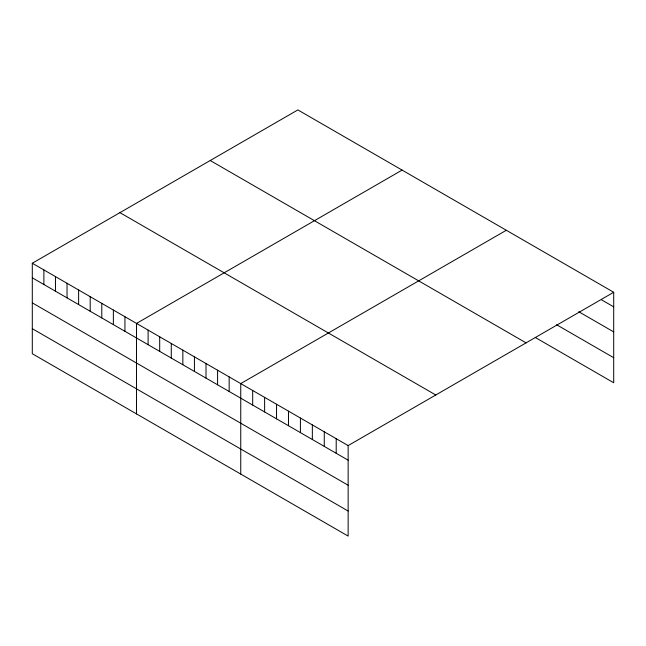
<?xml version="1.0" encoding="UTF-8"?>
<svg xmlns="http://www.w3.org/2000/svg" width="646" height="646" viewBox="0 0 646 646"><rect width="100%" height="100%" fill="white"/><g stroke="black" fill="none" stroke-linecap="round" stroke-linejoin="round"><path stroke-width="0.97" d="M32.3 263.245L348.137 445.587L348.137 536.083L32.3 353.733L32.3 263.245L297.863 109.917L613.7 292.267L613.7 382.755L535.292 337.487M402.087 170.092L136.524 323.42L136.524 413.908M506.319 230.267L240.748 383.587L240.748 474.083M348.137 445.587L613.7 292.267M601.765 299.954L613.7 306.842M578.759 311.719L613.7 331.899M556.602 324.736L613.7 357.706M210.225 160.515L526.062 342.865M119.938 212.647L435.775 394.989M32.3 277.82L348.137 460.17M32.3 302.869L348.137 485.219M32.3 328.685L348.137 511.026M336.203 438.699L336.203 453.282M324.276 431.811L324.276 446.386M312.341 424.923L312.341 439.498M300.406 418.035L300.406 432.61M288.479 411.147L288.479 425.722M276.545 404.259L276.545 418.834M264.618 397.371L264.618 411.946M252.683 390.483L252.683 405.058M229.168 376.901L229.168 391.484M217.589 370.215L217.589 384.798M206.009 363.528L206.009 378.112M194.43 356.842L194.43 371.426M182.85 350.156L182.85 364.74M171.271 343.47L171.271 358.054M159.691 336.792L159.691 351.367M148.104 330.106L148.104 344.681M124.944 316.734L124.944 331.309M113.365 310.048L113.365 324.623M101.785 303.362L101.785 317.937M90.206 296.675L90.206 311.251M78.626 289.989L78.626 304.565M67.039 283.303L67.039 297.879M55.459 276.617L55.459 291.193M43.88 269.931L43.88 284.506"/></g></svg>
